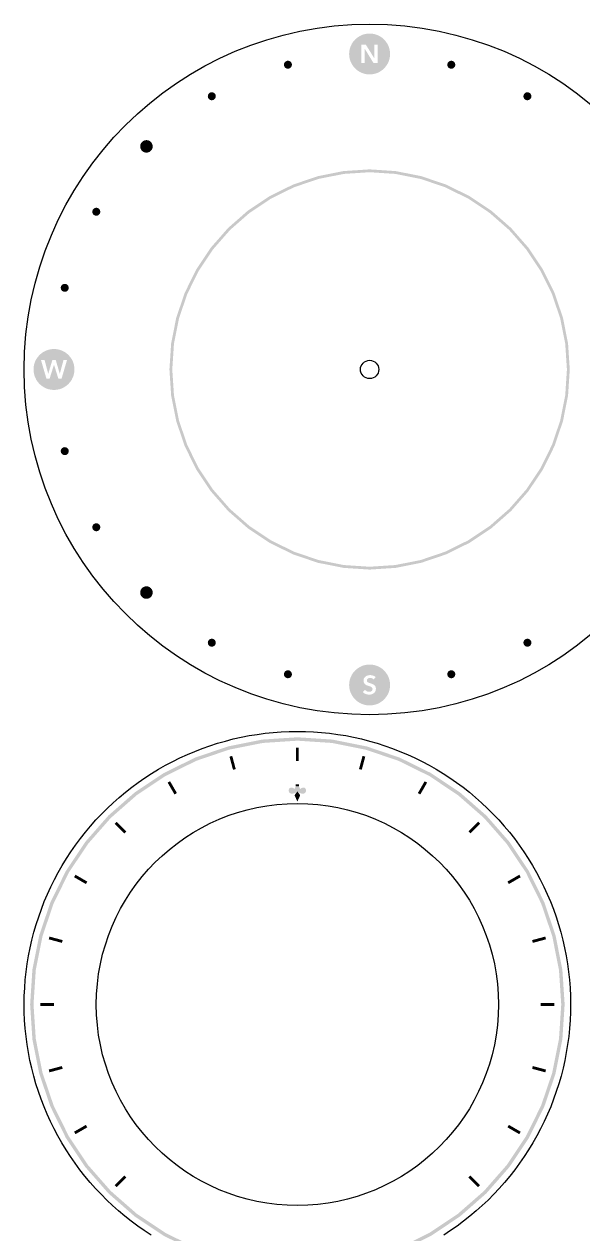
# Model space of a CAD drawing. Header units: millimetres. Extents: x 6 to 299, y 6 to 451.
# Drawn here: x 6 to 104.2, y 238.5 to 451.2 of the extents above; entities that cross this region are included whole.
import ezdxf

# ---------------------------------------------------------------- set-up
doc = ezdxf.new("R2010")
doc.units = ezdxf.units.MM
doc.layers.add('CUT', color=1, linetype='Continuous')
doc.layers.add('RASTER', color=7, linetype='Continuous')

msp = doc.modelspace()

# ---------------------------------------------------------------- hatches: boundary and pattern name
at = {"layer": 'RASTER'}
h = msp.add_hatch(color=7, dxfattribs=at)
h.paths.add_polyline_path([(70.3, 446), (70.269, 445.53), (70.177, 445.068), (70.026, 444.622), (69.818, 444.2), (69.556, 443.808), (69.246, 443.454), (68.892, 443.144), (68.5, 442.882), (68.078, 442.674), (67.632, 442.523), (67.17, 442.431), (66.7, 442.4), (66.23, 442.431), (65.768, 442.523), (65.322, 442.674), (64.9, 442.882), (64.508, 443.144), (64.154, 443.454), (63.844, 443.808), (63.582, 444.2), (63.374, 444.622), (63.223, 445.068), (63.131, 445.53), (63.1, 446), (63.131, 446.47), (63.223, 446.932), (63.374, 447.378), (63.582, 447.8), (63.844, 448.192), (64.154, 448.546), (64.508, 448.856), (64.9, 449.118), (65.322, 449.326), (65.768, 449.477), (66.23, 449.569), (66.7, 449.6), (67.17, 449.569), (67.632, 449.477), (68.078, 449.326), (68.5, 449.118), (68.892, 448.856), (69.246, 448.546), (69.556, 448.192), (69.818, 447.8), (70.026, 447.378), (70.177, 446.932), (70.269, 446.47)])
h.paths.add_polyline_path([(65.262, 447.65), (65.262, 444.387), (65.843, 444.387), (65.843, 446.908), (65.852, 446.908), (67.4, 444.387), (68.138, 444.387), (68.138, 447.65), (67.557, 447.65), (67.557, 445.207), (67.548, 445.207), (66.032, 447.65), (65.262, 447.65)], flags=0)
for points in [[(53.036, 444.109), (53.03, 444.018), (53.012, 443.928), (52.982, 443.841), (52.942, 443.759), (52.891, 443.683), (52.831, 443.614), (52.762, 443.554), (52.686, 443.503), (52.603, 443.462), (52.517, 443.433), (52.427, 443.415), (52.336, 443.409), (52.244, 443.415), (52.154, 443.433), (52.068, 443.462), (51.986, 443.503), (51.909, 443.554), (51.841, 443.614), (51.78, 443.683), (51.729, 443.759), (51.689, 443.841), (51.659, 443.928), (51.642, 444.018), (51.636, 444.109), (51.642, 444.2), (51.659, 444.29), (51.689, 444.377), (51.729, 444.459), (51.78, 444.535), (51.841, 444.604), (51.909, 444.664), (51.986, 444.715), (52.068, 444.756), (52.154, 444.785), (52.244, 444.803), (52.336, 444.809), (52.427, 444.803), (52.517, 444.785), (52.603, 444.756), (52.686, 444.715), (52.762, 444.664), (52.831, 444.604), (52.891, 444.535), (52.942, 444.459), (52.982, 444.377), (53.012, 444.29), (53.03, 444.2)], [(81.764, 444.109), (81.758, 444.018), (81.741, 443.928), (81.711, 443.841), (81.671, 443.759), (81.62, 443.683), (81.559, 443.614), (81.491, 443.554), (81.414, 443.503), (81.332, 443.462), (81.246, 443.433), (81.156, 443.415), (81.064, 443.409), (80.973, 443.415), (80.883, 443.433), (80.797, 443.462), (80.714, 443.503), (80.638, 443.554), (80.569, 443.614), (80.509, 443.683), (80.458, 443.759), (80.418, 443.841), (80.388, 443.928), (80.37, 444.018), (80.364, 444.109), (80.37, 444.2), (80.388, 444.29), (80.418, 444.377), (80.458, 444.459), (80.509, 444.535), (80.569, 444.604), (80.638, 444.664), (80.714, 444.715), (80.797, 444.756), (80.883, 444.785), (80.973, 444.803), (81.064, 444.809), (81.156, 444.803), (81.246, 444.785), (81.332, 444.756), (81.414, 444.715), (81.491, 444.664), (81.559, 444.604), (81.62, 444.535), (81.671, 444.459), (81.711, 444.377), (81.741, 444.29), (81.758, 444.2)], [(39.65, 438.564), (39.644, 438.473), (39.626, 438.383), (39.597, 438.297), (39.556, 438.214), (39.505, 438.138), (39.445, 438.069), (39.376, 438.009), (39.3, 437.958), (39.218, 437.918), (39.131, 437.888), (39.041, 437.87), (38.95, 437.864), (38.859, 437.87), (38.769, 437.888), (38.682, 437.918), (38.6, 437.958), (38.524, 438.009), (38.455, 438.069), (38.395, 438.138), (38.344, 438.214), (38.303, 438.297), (38.274, 438.383), (38.256, 438.473), (38.25, 438.564), (38.256, 438.656), (38.274, 438.746), (38.303, 438.832), (38.344, 438.914), (38.395, 438.991), (38.455, 439.059), (38.524, 439.12), (38.6, 439.171), (38.682, 439.211), (38.769, 439.241), (38.859, 439.258), (38.95, 439.264), (39.041, 439.258), (39.131, 439.241), (39.218, 439.211), (39.3, 439.171), (39.376, 439.12), (39.445, 439.059), (39.505, 438.991), (39.556, 438.914), (39.597, 438.832), (39.626, 438.746), (39.644, 438.656)], [(95.15, 438.564), (95.144, 438.473), (95.126, 438.383), (95.097, 438.297), (95.056, 438.214), (95.005, 438.138), (94.945, 438.069), (94.876, 438.009), (94.8, 437.958), (94.718, 437.918), (94.631, 437.888), (94.541, 437.87), (94.45, 437.864), (94.359, 437.87), (94.269, 437.888), (94.182, 437.918), (94.1, 437.958), (94.024, 438.009), (93.955, 438.069), (93.895, 438.138), (93.844, 438.214), (93.803, 438.297), (93.774, 438.383), (93.756, 438.473), (93.75, 438.564), (93.756, 438.656), (93.774, 438.746), (93.803, 438.832), (93.844, 438.914), (93.895, 438.991), (93.955, 439.059), (94.024, 439.12), (94.1, 439.171), (94.182, 439.211), (94.269, 439.241), (94.359, 439.258), (94.45, 439.264), (94.541, 439.258), (94.631, 439.241), (94.718, 439.211), (94.8, 439.171), (94.876, 439.12), (94.945, 439.059), (95.005, 438.991), (95.056, 438.914), (95.097, 438.832), (95.126, 438.746), (95.144, 438.656)], [(28.556, 429.744), (28.546, 429.601), (28.518, 429.46), (28.472, 429.323), (28.408, 429.194), (28.328, 429.075), (28.233, 428.967), (28.125, 428.872), (28.006, 428.792), (27.877, 428.728), (27.74, 428.682), (27.599, 428.654), (27.456, 428.644), (27.312, 428.654), (27.171, 428.682), (27.035, 428.728), (26.906, 428.792), (26.786, 428.872), (26.678, 428.967), (26.583, 429.075), (26.503, 429.194), (26.439, 429.323), (26.393, 429.46), (26.365, 429.601), (26.356, 429.744), (26.365, 429.888), (26.393, 430.029), (26.439, 430.165), (26.503, 430.294), (26.583, 430.414), (26.678, 430.522), (26.786, 430.617), (26.906, 430.697), (27.035, 430.761), (27.171, 430.807), (27.312, 430.835), (27.456, 430.844), (27.599, 430.835), (27.74, 430.807), (27.877, 430.761), (28.006, 430.697), (28.125, 430.617), (28.233, 430.522), (28.328, 430.414), (28.408, 430.294), (28.472, 430.165), (28.518, 430.029), (28.546, 429.888)], [(19.336, 418.25), (19.33, 418.159), (19.312, 418.069), (19.282, 417.982), (19.242, 417.9), (19.191, 417.824), (19.131, 417.755), (19.062, 417.695), (18.986, 417.644), (18.903, 417.603), (18.817, 417.574), (18.727, 417.556), (18.636, 417.55), (18.544, 417.556), (18.454, 417.574), (18.368, 417.603), (18.286, 417.644), (18.209, 417.695), (18.141, 417.755), (18.08, 417.824), (18.029, 417.9), (17.989, 417.982), (17.959, 418.069), (17.942, 418.159), (17.936, 418.25), (17.942, 418.341), (17.959, 418.431), (17.989, 418.518), (18.029, 418.6), (18.08, 418.676), (18.141, 418.745), (18.209, 418.805), (18.286, 418.856), (18.368, 418.897), (18.454, 418.926), (18.544, 418.944), (18.636, 418.95), (18.727, 418.944), (18.817, 418.926), (18.903, 418.897), (18.986, 418.856), (19.062, 418.805), (19.131, 418.745), (19.191, 418.676), (19.242, 418.6), (19.282, 418.518), (19.312, 418.431), (19.33, 418.341)], [(13.791, 404.864), (13.785, 404.773), (13.767, 404.683), (13.738, 404.597), (13.697, 404.514), (13.646, 404.438), (13.586, 404.369), (13.517, 404.309), (13.441, 404.258), (13.359, 404.218), (13.272, 404.188), (13.182, 404.17), (13.091, 404.164), (13, 404.17), (12.91, 404.188), (12.823, 404.218), (12.741, 404.258), (12.665, 404.309), (12.596, 404.369), (12.536, 404.438), (12.485, 404.514), (12.444, 404.597), (12.415, 404.683), (12.397, 404.773), (12.391, 404.864), (12.397, 404.956), (12.415, 405.046), (12.444, 405.132), (12.485, 405.214), (12.536, 405.291), (12.596, 405.359), (12.665, 405.42), (12.741, 405.471), (12.823, 405.511), (12.91, 405.541), (13, 405.558), (13.091, 405.564), (13.182, 405.558), (13.272, 405.541), (13.359, 405.511), (13.441, 405.471), (13.517, 405.42), (13.586, 405.359), (13.646, 405.291), (13.697, 405.214), (13.738, 405.132), (13.767, 405.046), (13.785, 404.956)], [(13.791, 376.136), (13.785, 376.044), (13.767, 375.954), (13.738, 375.868), (13.697, 375.786), (13.646, 375.709), (13.586, 375.641), (13.517, 375.58), (13.441, 375.529), (13.359, 375.489), (13.272, 375.459), (13.182, 375.442), (13.091, 375.436), (13, 375.442), (12.91, 375.459), (12.823, 375.489), (12.741, 375.529), (12.665, 375.58), (12.596, 375.641), (12.536, 375.709), (12.485, 375.786), (12.444, 375.868), (12.415, 375.954), (12.397, 376.044), (12.391, 376.136), (12.397, 376.227), (12.415, 376.317), (12.444, 376.403), (12.485, 376.486), (12.536, 376.562), (12.596, 376.631), (12.665, 376.691), (12.741, 376.742), (12.823, 376.782), (12.91, 376.812), (13, 376.83), (13.091, 376.836), (13.182, 376.83), (13.272, 376.812), (13.359, 376.782), (13.441, 376.742), (13.517, 376.691), (13.586, 376.631), (13.646, 376.562), (13.697, 376.486), (13.738, 376.403), (13.767, 376.317), (13.785, 376.227)], [(19.336, 362.75), (19.33, 362.659), (19.312, 362.569), (19.282, 362.482), (19.242, 362.4), (19.191, 362.324), (19.131, 362.255), (19.062, 362.195), (18.986, 362.144), (18.903, 362.103), (18.817, 362.074), (18.727, 362.056), (18.636, 362.05), (18.544, 362.056), (18.454, 362.074), (18.368, 362.103), (18.286, 362.144), (18.209, 362.195), (18.141, 362.255), (18.08, 362.324), (18.029, 362.4), (17.989, 362.482), (17.959, 362.569), (17.942, 362.659), (17.936, 362.75), (17.942, 362.841), (17.959, 362.931), (17.989, 363.018), (18.029, 363.1), (18.08, 363.176), (18.141, 363.245), (18.209, 363.305), (18.286, 363.356), (18.368, 363.397), (18.454, 363.426), (18.544, 363.444), (18.636, 363.45), (18.727, 363.444), (18.817, 363.426), (18.903, 363.397), (18.986, 363.356), (19.062, 363.305), (19.131, 363.245), (19.191, 363.176), (19.242, 363.1), (19.282, 363.018), (19.312, 362.931), (19.33, 362.841)], [(28.556, 351.256), (28.546, 351.112), (28.518, 350.971), (28.472, 350.835), (28.408, 350.706), (28.328, 350.586), (28.233, 350.478), (28.125, 350.383), (28.006, 350.303), (27.877, 350.239), (27.74, 350.193), (27.599, 350.165), (27.456, 350.156), (27.312, 350.165), (27.171, 350.193), (27.035, 350.239), (26.906, 350.303), (26.786, 350.383), (26.678, 350.478), (26.583, 350.586), (26.503, 350.706), (26.439, 350.835), (26.393, 350.971), (26.365, 351.112), (26.356, 351.256), (26.365, 351.399), (26.393, 351.54), (26.439, 351.677), (26.503, 351.806), (26.583, 351.925), (26.678, 352.033), (26.786, 352.128), (26.906, 352.208), (27.035, 352.272), (27.171, 352.318), (27.312, 352.346), (27.456, 352.356), (27.599, 352.346), (27.74, 352.318), (27.877, 352.272), (28.006, 352.208), (28.125, 352.128), (28.233, 352.033), (28.328, 351.925), (28.408, 351.806), (28.472, 351.677), (28.518, 351.54), (28.546, 351.399)], [(39.65, 342.436), (39.644, 342.344), (39.626, 342.254), (39.597, 342.168), (39.556, 342.086), (39.505, 342.009), (39.445, 341.941), (39.376, 341.88), (39.3, 341.829), (39.218, 341.789), (39.131, 341.759), (39.041, 341.742), (38.95, 341.736), (38.859, 341.742), (38.769, 341.759), (38.682, 341.789), (38.6, 341.829), (38.524, 341.88), (38.455, 341.941), (38.395, 342.009), (38.344, 342.086), (38.303, 342.168), (38.274, 342.254), (38.256, 342.344), (38.25, 342.436), (38.256, 342.527), (38.274, 342.617), (38.303, 342.703), (38.344, 342.786), (38.395, 342.862), (38.455, 342.931), (38.524, 342.991), (38.6, 343.042), (38.682, 343.082), (38.769, 343.112), (38.859, 343.13), (38.95, 343.136), (39.041, 343.13), (39.131, 343.112), (39.218, 343.082), (39.3, 343.042), (39.376, 342.991), (39.445, 342.931), (39.505, 342.862), (39.556, 342.786), (39.597, 342.703), (39.626, 342.617), (39.644, 342.527)], [(95.15, 342.436), (95.144, 342.344), (95.126, 342.254), (95.097, 342.168), (95.056, 342.086), (95.005, 342.009), (94.945, 341.941), (94.876, 341.88), (94.8, 341.829), (94.718, 341.789), (94.631, 341.759), (94.541, 341.742), (94.45, 341.736), (94.359, 341.742), (94.269, 341.759), (94.182, 341.789), (94.1, 341.829), (94.024, 341.88), (93.955, 341.941), (93.895, 342.009), (93.844, 342.086), (93.803, 342.168), (93.774, 342.254), (93.756, 342.344), (93.75, 342.436), (93.756, 342.527), (93.774, 342.617), (93.803, 342.703), (93.844, 342.786), (93.895, 342.862), (93.955, 342.931), (94.024, 342.991), (94.1, 343.042), (94.182, 343.082), (94.269, 343.112), (94.359, 343.13), (94.45, 343.136), (94.541, 343.13), (94.631, 343.112), (94.718, 343.082), (94.8, 343.042), (94.876, 342.991), (94.945, 342.931), (95.005, 342.862), (95.056, 342.786), (95.097, 342.703), (95.126, 342.617), (95.144, 342.527)], [(53.036, 336.891), (53.03, 336.8), (53.012, 336.71), (52.982, 336.623), (52.942, 336.541), (52.891, 336.465), (52.831, 336.396), (52.762, 336.336), (52.686, 336.285), (52.603, 336.244), (52.517, 336.215), (52.427, 336.197), (52.336, 336.191), (52.244, 336.197), (52.154, 336.215), (52.068, 336.244), (51.986, 336.285), (51.909, 336.336), (51.841, 336.396), (51.78, 336.465), (51.729, 336.541), (51.689, 336.623), (51.659, 336.71), (51.642, 336.8), (51.636, 336.891), (51.642, 336.982), (51.659, 337.072), (51.689, 337.159), (51.729, 337.241), (51.78, 337.317), (51.841, 337.386), (51.909, 337.446), (51.986, 337.497), (52.068, 337.538), (52.154, 337.567), (52.244, 337.585), (52.336, 337.591), (52.427, 337.585), (52.517, 337.567), (52.603, 337.538), (52.686, 337.497), (52.762, 337.446), (52.831, 337.386), (52.891, 337.317), (52.942, 337.241), (52.982, 337.159), (53.012, 337.072), (53.03, 336.982)], [(81.764, 336.891), (81.758, 336.8), (81.741, 336.71), (81.711, 336.623), (81.671, 336.541), (81.62, 336.465), (81.559, 336.396), (81.491, 336.336), (81.414, 336.285), (81.332, 336.244), (81.246, 336.215), (81.156, 336.197), (81.064, 336.191), (80.973, 336.197), (80.883, 336.215), (80.797, 336.244), (80.714, 336.285), (80.638, 336.336), (80.569, 336.396), (80.509, 336.465), (80.458, 336.541), (80.418, 336.623), (80.388, 336.71), (80.37, 336.8), (80.364, 336.891), (80.37, 336.982), (80.388, 337.072), (80.418, 337.159), (80.458, 337.241), (80.509, 337.317), (80.569, 337.386), (80.638, 337.446), (80.714, 337.497), (80.797, 337.538), (80.883, 337.567), (80.973, 337.585), (81.064, 337.591), (81.156, 337.585), (81.246, 337.567), (81.332, 337.538), (81.414, 337.497), (81.491, 337.446), (81.559, 337.386), (81.62, 337.317), (81.671, 337.241), (81.711, 337.159), (81.741, 337.072), (81.758, 336.982)], [(53.75, 321.6), (53.75, 324), (54.25, 324), (54.25, 321.6)], [(42.681, 320.077), (42.06, 322.395), (42.543, 322.525), (43.164, 320.206)], [(64.836, 320.206), (65.457, 322.525), (65.94, 322.395), (65.319, 320.077)], [(32.383, 315.741), (31.183, 317.819), (31.616, 318.069), (32.816, 315.991)], [(54, 316.3), (53.726, 316.079), (53.442, 315.939), (53.165, 315.876), (52.912, 315.888), (52.702, 315.969), (52.552, 316.117), (52.478, 316.329), (52.5, 316.6), (52.559, 316.76), (52.656, 316.869), (52.781, 316.93), (52.925, 316.95), (53.078, 316.932), (53.231, 316.881), (53.375, 316.802), (53.5, 316.7), (53.7, 317.1), (54.3, 317.1), (54.5, 316.7), (54.625, 316.802), (54.769, 316.881), (54.922, 316.932), (55.075, 316.95), (55.219, 316.93), (55.344, 316.869), (55.441, 316.76), (55.5, 316.6), (55.522, 316.329), (55.448, 316.117), (55.298, 315.969), (55.087, 315.887), (54.835, 315.876), (54.558, 315.939), (54.274, 316.079), (54, 316.3)], [(54.3, 317.2), (53.7, 317.2), (53.7, 317.5), (54.3, 317.5)], [(75.183, 315.991), (76.383, 318.069), (76.816, 317.819), (75.616, 315.741)], [(54, 314.5), (53.5, 315.6), (54, 316.3), (54.5, 315.6)], [(23.559, 308.887), (21.862, 310.584), (22.216, 310.938), (23.913, 309.241)], [(84.087, 309.241), (85.784, 310.938), (86.138, 310.584), (84.441, 308.887)], [(16.809, 299.983), (14.731, 301.183), (14.981, 301.617), (17.059, 300.417)], [(90.941, 300.417), (93.019, 301.617), (93.269, 301.183), (91.191, 299.983)], [(12.594, 289.636), (10.275, 290.257), (10.405, 290.74), (12.723, 290.119)], [(95.277, 290.119), (97.595, 290.74), (97.725, 290.257), (95.406, 289.636)], [(11.2, 278.55), (8.8, 278.55), (8.8, 279.05), (11.2, 279.05)], [(96.8, 279.05), (99.2, 279.05), (99.2, 278.55), (96.8, 278.55)], [(12.723, 267.481), (10.405, 266.86), (10.275, 267.343), (12.594, 267.964)], [(95.406, 267.964), (97.725, 267.343), (97.595, 266.86), (95.277, 267.481)], [(17.059, 257.183), (14.981, 255.983), (14.731, 256.417), (16.809, 257.617)], [(91.191, 257.617), (93.269, 256.417), (93.019, 255.983), (90.941, 257.183)], [(23.913, 248.359), (22.216, 246.662), (21.862, 247.016), (23.559, 248.713)], [(84.441, 248.713), (86.138, 247.016), (85.784, 246.662), (84.087, 248.359)]]:
    msp.add_hatch(color=7, dxfattribs=at).paths.add_polyline_path(points)
h = msp.add_hatch(color=7, dxfattribs=at)
h.paths.add_polyline_path([(101.9, 390.5), (101.599, 385.905), (100.701, 381.39), (99.221, 377.03), (97.184, 372.9), (94.626, 369.072), (91.59, 365.61), (88.128, 362.574), (84.3, 360.016), (80.17, 357.979), (75.81, 356.499), (71.295, 355.601), (66.7, 355.3), (62.105, 355.601), (57.59, 356.499), (53.23, 357.979), (49.1, 360.016), (45.272, 362.574), (41.81, 365.61), (38.774, 369.072), (36.216, 372.9), (34.179, 377.03), (32.699, 381.39), (31.801, 385.905), (31.5, 390.5), (31.801, 395.095), (32.699, 399.61), (34.179, 403.97), (36.216, 408.1), (38.774, 411.928), (41.81, 415.39), (45.272, 418.426), (49.1, 420.984), (53.23, 423.021), (57.59, 424.501), (62.105, 425.399), (66.7, 425.7), (71.295, 425.399), (75.81, 424.501), (80.17, 423.021), (84.3, 420.984), (88.128, 418.426), (91.59, 415.39), (94.626, 411.928), (97.184, 408.1), (99.221, 403.97), (100.701, 399.61), (101.599, 395.095)])
h.paths.add_polyline_path([(101.4, 390.5), (101.103, 385.971), (100.218, 381.519), (98.759, 377.221), (96.751, 373.15), (94.229, 369.376), (91.237, 365.963), (87.824, 362.971), (84.05, 360.449), (79.979, 358.441), (75.681, 356.982), (71.229, 356.097), (66.7, 355.8), (62.171, 356.097), (57.719, 356.982), (53.421, 358.441), (49.35, 360.449), (45.576, 362.971), (42.163, 365.963), (39.171, 369.376), (36.649, 373.15), (34.641, 377.221), (33.182, 381.519), (32.297, 385.971), (32, 390.5), (32.297, 395.029), (33.182, 399.481), (34.641, 403.779), (36.649, 407.85), (39.171, 411.624), (42.163, 415.037), (45.576, 418.029), (49.35, 420.551), (53.421, 422.559), (57.719, 424.018), (62.171, 424.903), (66.7, 425.2), (71.229, 424.903), (75.681, 424.018), (79.979, 422.559), (84.05, 420.551), (87.824, 418.029), (91.237, 415.037), (94.229, 411.624), (96.751, 407.85), (98.759, 403.779), (100.218, 399.481), (101.103, 395.029)], flags=0)
h = msp.add_hatch(color=7, dxfattribs=at)
h.paths.add_polyline_path([(14.8, 390.5), (14.769, 390.03), (14.677, 389.568), (14.526, 389.122), (14.318, 388.7), (14.056, 388.308), (13.746, 387.954), (13.392, 387.644), (13, 387.382), (12.578, 387.174), (12.132, 387.023), (11.67, 386.931), (11.2, 386.9), (10.73, 386.931), (10.268, 387.023), (9.822, 387.174), (9.4, 387.382), (9.008, 387.644), (8.654, 387.954), (8.344, 388.308), (8.082, 388.7), (7.874, 389.122), (7.723, 389.568), (7.631, 390.03), (7.6, 390.5), (7.631, 390.97), (7.723, 391.432), (7.874, 391.878), (8.082, 392.3), (8.344, 392.692), (8.654, 393.046), (9.008, 393.356), (9.4, 393.618), (9.822, 393.826), (10.268, 393.977), (10.73, 394.069), (11.2, 394.1), (11.67, 394.069), (12.132, 393.977), (12.578, 393.826), (13, 393.618), (13.392, 393.356), (13.746, 393.046), (14.056, 392.692), (14.318, 392.3), (14.526, 391.878), (14.677, 391.432), (14.769, 390.97)])
h.paths.add_polyline_path([(8.914, 392.15), (9.868, 388.887), (10.43, 388.887), (11.195, 391.334), (11.205, 391.334), (11.97, 388.887), (12.532, 388.887), (13.486, 392.15), (12.868, 392.15), (12.223, 389.754), (12.214, 389.754), (11.509, 392.15), (10.91, 392.15), (10.191, 389.754), (10.182, 389.754), (9.55, 392.15), (8.914, 392.15)], flags=0)
h = msp.add_hatch(color=7, dxfattribs=at)
h.paths.add_polyline_path([(70.3, 335), (70.269, 334.53), (70.177, 334.068), (70.026, 333.622), (69.818, 333.2), (69.556, 332.808), (69.246, 332.454), (68.892, 332.144), (68.5, 331.882), (68.078, 331.674), (67.632, 331.523), (67.17, 331.431), (66.7, 331.4), (66.23, 331.431), (65.768, 331.523), (65.322, 331.674), (64.9, 331.882), (64.508, 332.144), (64.154, 332.454), (63.844, 332.808), (63.582, 333.2), (63.374, 333.622), (63.223, 334.068), (63.131, 334.53), (63.1, 335), (63.131, 335.47), (63.223, 335.932), (63.374, 336.378), (63.582, 336.8), (63.844, 337.192), (64.154, 337.546), (64.508, 337.856), (64.9, 338.118), (65.322, 338.326), (65.768, 338.477), (66.23, 338.569), (66.7, 338.6), (67.17, 338.569), (67.632, 338.477), (68.078, 338.326), (68.5, 338.118), (68.892, 337.856), (69.246, 337.546), (69.556, 337.192), (69.818, 336.8), (70.026, 336.378), (70.177, 335.932), (70.269, 335.47)])
h.paths.add_polyline_path([(67.4, 335.968), (67.778, 336.382), (67.73, 336.425), (67.68, 336.464), (67.627, 336.501), (67.573, 336.536), (67.516, 336.567), (67.457, 336.596), (67.396, 336.622), (67.334, 336.645), (67.27, 336.666), (67.206, 336.683), (67.143, 336.698), (67.08, 336.711), (67.017, 336.72), (66.954, 336.727), (66.891, 336.731), (66.829, 336.733), (66.774, 336.732), (66.719, 336.729), (66.664, 336.725), (66.61, 336.718), (66.555, 336.71), (66.501, 336.7), (66.447, 336.689), (66.394, 336.675), (66.341, 336.66), (66.289, 336.642), (66.239, 336.623), (66.191, 336.602), (66.144, 336.58), (66.098, 336.555), (66.054, 336.528), (66.011, 336.5), (65.97, 336.47), (65.931, 336.437), (65.894, 336.403), (65.859, 336.367), (65.826, 336.329), (65.795, 336.289), (65.766, 336.247), (65.739, 336.203), (65.715, 336.157), (65.694, 336.109), (65.676, 336.058), (65.661, 336.006), (65.65, 335.951), (65.642, 335.894), (65.637, 335.835), (65.636, 335.774), (65.637, 335.718), (65.64, 335.664), (65.646, 335.612), (65.654, 335.563), (65.664, 335.516), (65.677, 335.471), (65.692, 335.429), (65.709, 335.389), (65.728, 335.352), (65.749, 335.315), (65.771, 335.28), (65.794, 335.247), (65.819, 335.215), (65.844, 335.185), (65.872, 335.156), (65.901, 335.129), (65.93, 335.103), (65.961, 335.079), (65.993, 335.055), (66.026, 335.033), (66.059, 335.013), (66.094, 334.993), (66.129, 334.975), (66.165, 334.959), (66.202, 334.943), (66.239, 334.927), (66.276, 334.913), (66.313, 334.899), (66.35, 334.885), (66.387, 334.872), (66.424, 334.86), (66.46, 334.848), (66.498, 334.835), (66.536, 334.823), (66.572, 334.811), (66.609, 334.798), (66.645, 334.786), (66.681, 334.774), (66.716, 334.763), (66.751, 334.751), (66.785, 334.739), (66.818, 334.727), (66.849, 334.714), (66.88, 334.701), (66.909, 334.687), (66.937, 334.673), (66.964, 334.658), (66.99, 334.643), (67.015, 334.627), (67.038, 334.61), (67.061, 334.593), (67.081, 334.575), (67.101, 334.556), (67.119, 334.537), (67.136, 334.516), (67.152, 334.495), (67.166, 334.473), (67.178, 334.45), (67.188, 334.425), (67.197, 334.399), (67.203, 334.372), (67.208, 334.343), (67.211, 334.313), (67.211, 334.281), (67.211, 334.248), (67.208, 334.217), (67.204, 334.187), (67.198, 334.158), (67.191, 334.131), (67.182, 334.105), (67.171, 334.081), (67.158, 334.058), (67.145, 334.036), (67.13, 334.015), (67.114, 333.994), (67.097, 333.975), (67.08, 333.957), (67.061, 333.94), (67.041, 333.923), (67.02, 333.908), (66.999, 333.893), (66.976, 333.88), (66.953, 333.868), (66.93, 333.857), (66.906, 333.847), (66.881, 333.837), (66.855, 333.83), (66.829, 333.823), (66.803, 333.817), (66.776, 333.812), (66.75, 333.807), (66.724, 333.804), (66.698, 333.801), (66.673, 333.799), (66.647, 333.798), (66.622, 333.797), (66.573, 333.799), (66.524, 333.803), (66.476, 333.811), (66.426, 333.822), (66.377, 333.835), (66.327, 333.852), (66.278, 333.871), (66.228, 333.894), (66.179, 333.919), (66.132, 333.947), (66.089, 333.976), (66.047, 334.008), (66.009, 334.042), (65.972, 334.078), (65.939, 334.116), (65.907, 334.157), (65.493, 333.77), (65.543, 333.714), (65.596, 333.662), (65.653, 333.613), (65.714, 333.567), (65.778, 333.526), (65.845, 333.488), (65.916, 333.453), (65.99, 333.422), (66.067, 333.394), (66.143, 333.37), (66.22, 333.35), (66.298, 333.334), (66.376, 333.321), (66.454, 333.312), (66.533, 333.306), (66.612, 333.304), (66.672, 333.305), (66.731, 333.308), (66.789, 333.313), (66.846, 333.32), (66.903, 333.329), (66.959, 333.341), (67.014, 333.354), (67.069, 333.369), (67.122, 333.386), (67.173, 333.405), (67.223, 333.426), (67.271, 333.449), (67.318, 333.475), (67.362, 333.502), (67.405, 333.531), (67.446, 333.562), (67.486, 333.596), (67.523, 333.631), (67.558, 333.668), (67.592, 333.708), (67.623, 333.75), (67.652, 333.793), (67.679, 333.839), (67.705, 333.887), (67.727, 333.937), (67.747, 333.989), (67.764, 334.043), (67.777, 334.1), (67.788, 334.158), (67.795, 334.219), (67.8, 334.281), (67.801, 334.346), (67.8, 334.404), (67.796, 334.461), (67.789, 334.514), (67.779, 334.566), (67.766, 334.615), (67.751, 334.661), (67.733, 334.705), (67.711, 334.747), (67.688, 334.786), (67.663, 334.824), (67.637, 334.86), (67.609, 334.894), (67.579, 334.927), (67.548, 334.957), (67.515, 334.986), (67.481, 335.014), (67.445, 335.04), (67.409, 335.064), (67.372, 335.087), (67.334, 335.109), (67.295, 335.13), (67.255, 335.149), (67.214, 335.168), (67.172, 335.184), (67.13, 335.2), (67.089, 335.216), (67.048, 335.231), (67.007, 335.245), (66.967, 335.26), (66.927, 335.273), (66.887, 335.287), (66.847, 335.3), (66.813, 335.31), (66.78, 335.32), (66.747, 335.331), (66.715, 335.341), (66.684, 335.351), (66.653, 335.362), (66.623, 335.372), (66.594, 335.382), (66.566, 335.393), (66.539, 335.404), (66.512, 335.416), (66.487, 335.427), (66.464, 335.44), (66.441, 335.452), (66.419, 335.466), (66.398, 335.479), (66.379, 335.493), (66.36, 335.508), (66.343, 335.524), (66.326, 335.54), (66.311, 335.557), (66.297, 335.575), (66.284, 335.594), (66.271, 335.613), (66.261, 335.633), (66.251, 335.654), (66.243, 335.676), (66.237, 335.699), (66.232, 335.723), (66.228, 335.749), (66.226, 335.775), (66.225, 335.802), (66.226, 335.831), (66.229, 335.86), (66.233, 335.887), (66.239, 335.913), (66.246, 335.938), (66.255, 335.962), (66.266, 335.985), (66.278, 336.007), (66.292, 336.028), (66.307, 336.047), (66.322, 336.066), (66.339, 336.084), (66.356, 336.101), (66.375, 336.117), (66.394, 336.131), (66.414, 336.145), (66.435, 336.158), (66.457, 336.17), (66.479, 336.181), (66.502, 336.191), (66.525, 336.201), (66.549, 336.209), (66.574, 336.217), (66.599, 336.223), (66.624, 336.229), (66.649, 336.235), (66.675, 336.239), (66.7, 336.242), (66.725, 336.245), (66.751, 336.247), (66.776, 336.248), (66.801, 336.249), (66.844, 336.248), (66.886, 336.244), (66.929, 336.237), (66.971, 336.229), (67.014, 336.217), (67.056, 336.203), (67.098, 336.187), (67.14, 336.168), (67.181, 336.147), (67.219, 336.125), (67.256, 336.102), (67.289, 336.078), (67.321, 336.052), (67.35, 336.025), (67.376, 335.997), (67.4, 335.968)], flags=0)
h = msp.add_hatch(color=7, dxfattribs=at)
h.paths.add_polyline_path([(101, 278.8), (100.598, 272.665), (99.398, 266.636), (97.422, 260.814), (94.703, 255.3), (91.288, 250.188), (87.234, 245.566), (82.612, 241.512), (77.5, 238.097), (71.986, 235.378), (66.164, 233.401), (60.135, 232.202), (54, 231.8), (47.865, 232.202), (41.835, 233.401), (36.014, 235.378), (30.5, 238.097), (25.388, 241.512), (20.766, 245.566), (16.712, 250.188), (13.297, 255.3), (10.578, 260.814), (8.601, 266.636), (7.402, 272.665), (7, 278.8), (7.402, 284.935), (8.601, 290.964), (10.578, 296.786), (13.297, 302.3), (16.712, 307.412), (20.766, 312.034), (25.388, 316.088), (30.5, 319.503), (36.014, 322.222), (41.835, 324.199), (47.865, 325.398), (54, 325.8), (60.135, 325.398), (66.164, 324.199), (71.986, 322.222), (77.5, 319.503), (82.612, 316.088), (87.234, 312.034), (91.288, 307.412), (94.703, 302.3), (97.422, 296.786), (99.398, 290.964), (100.598, 284.935)])
h.paths.add_polyline_path([(100.4, 278.8), (100.003, 272.744), (98.819, 266.791), (96.868, 261.043), (94.184, 255.6), (90.812, 250.553), (86.81, 245.99), (82.246, 241.988), (77.2, 238.616), (71.756, 235.932), (66.009, 233.981), (60.056, 232.797), (54, 232.4), (47.944, 232.797), (41.991, 233.981), (36.243, 235.932), (30.8, 238.616), (25.753, 241.988), (21.19, 245.99), (17.188, 250.553), (13.816, 255.6), (11.132, 261.043), (9.181, 266.791), (7.997, 272.744), (7.6, 278.8), (7.997, 284.856), (9.181, 290.809), (11.132, 296.557), (13.816, 302), (17.188, 307.047), (21.19, 311.61), (25.753, 315.612), (30.8, 318.984), (36.243, 321.668), (41.991, 323.619), (47.944, 324.803), (54, 325.2), (60.056, 324.803), (66.009, 323.619), (71.756, 321.668), (77.2, 318.984), (82.246, 315.612), (86.81, 311.61), (90.812, 307.047), (94.184, 302), (96.868, 296.557), (98.819, 290.809), (100.003, 284.856)], flags=0)

# ---------------------------------------------------------------- linework, layer by layer
at = {"layer": 'CUT'}
msp.add_lwpolyline([(28.273, 238.229), (27.083, 239.009), (25.917, 239.823), (24.775, 240.672), (23.659, 241.554), (22.569, 242.469), (21.507, 243.415), (20.474, 244.393), (19.47, 245.401), (18.496, 246.438), (17.553, 247.503), (16.643, 248.596), (15.765, 249.716), (14.92, 250.861), (14.11, 252.03), (13.335, 253.223), (12.595, 254.438), (11.892, 255.675), (11.226, 256.932), (10.597, 258.208), (10.006, 259.502), (9.454, 260.813), (8.941, 262.14), (8.468, 263.482), (8.034, 264.837), (7.641, 266.204), (7.288, 267.582), (6.976, 268.97), (6.706, 270.367), (6.477, 271.771), (6.29, 273.181), (6.144, 274.596), (6.041, 276.015), (5.979, 277.436), (5.96, 278.859), (5.983, 280.281), (6.048, 281.702), (6.155, 283.121), (6.304, 284.536), (6.494, 285.946), (6.727, 287.349), (7.001, 288.745), (7.316, 290.133), (7.672, 291.51), (8.068, 292.876), (8.505, 294.23), (8.982, 295.57), (9.499, 296.896), (10.054, 298.206), (10.648, 299.498), (11.28, 300.773), (11.949, 302.028), (12.655, 303.263), (13.398, 304.477), (14.176, 305.668), (14.989, 306.835), (15.836, 307.978), (16.717, 309.095), (17.63, 310.186), (18.575, 311.249), (19.552, 312.284), (20.558, 313.289), (21.594, 314.264), (22.659, 315.208), (23.75, 316.12), (24.869, 317), (26.013, 317.845), (27.181, 318.657), (28.373, 319.434), (29.587, 320.175), (30.823, 320.879), (32.079, 321.547), (33.355, 322.178), (34.648, 322.77), (35.959, 323.324), (37.285, 323.838), (38.626, 324.313), (39.98, 324.749), (41.347, 325.144), (42.725, 325.498), (44.112, 325.811), (45.509, 326.084), (46.913, 326.314), (48.323, 326.503), (49.738, 326.651), (51.156, 326.756), (52.577, 326.819), (54, 326.84), (55.422, 326.819), (56.844, 326.756), (58.262, 326.651), (59.677, 326.503), (61.087, 326.314), (62.491, 326.084), (63.888, 325.811), (65.275, 325.498), (66.653, 325.144), (68.02, 324.749), (69.374, 324.313), (70.715, 323.838), (72.041, 323.324), (73.352, 322.77), (74.645, 322.178), (75.921, 321.547), (77.177, 320.879), (78.413, 320.175), (79.627, 319.434), (80.819, 318.657), (81.987, 317.845), (83.131, 317), (84.25, 316.12), (85.341, 315.208), (86.406, 314.264), (87.442, 313.289), (88.448, 312.284), (89.424, 311.249), (90.37, 310.186), (91.283, 309.095), (92.164, 307.978), (93.011, 306.835), (93.824, 305.668), (94.602, 304.477), (95.345, 303.263), (96.051, 302.028), (96.72, 300.773), (97.352, 299.498), (97.946, 298.206), (98.501, 296.896), (99.018, 295.57), (99.495, 294.23), (99.931, 292.876), (100.328, 291.51), (100.684, 290.133), (100.999, 288.745), (101.273, 287.349), (101.506, 285.946), (101.696, 284.536), (101.845, 283.121), (101.952, 281.702), (102.017, 280.281), (102.04, 278.859), (102.021, 277.436), (101.959, 276.015), (101.856, 274.596), (101.71, 273.181), (101.523, 271.771), (101.294, 270.367), (101.024, 268.97), (100.712, 267.582), (100.359, 266.204), (99.966, 264.837), (99.532, 263.482), (99.059, 262.14), (98.546, 260.813), (97.994, 259.502), (97.403, 258.208), (96.774, 256.932), (96.108, 255.675), (95.405, 254.438), (94.665, 253.223), (93.89, 252.03), (93.08, 250.861), (92.235, 249.716), (91.357, 248.596), (90.447, 247.503), (89.504, 246.438), (88.53, 245.401), (87.526, 244.393), (86.493, 243.415), (85.431, 242.469), (84.341, 241.554), (83.225, 240.672), (82.083, 239.823), (80.917, 239.009), (79.727, 238.229)], dxfattribs=at)
for centre, radius in [((66.7, 390.5), 60.74), ((66.7, 390.5), 1.61), ((54, 278.8), 35.36)]:
    msp.add_circle(centre, radius, dxfattribs=at)

doc.saveas('drawing.dxf')
